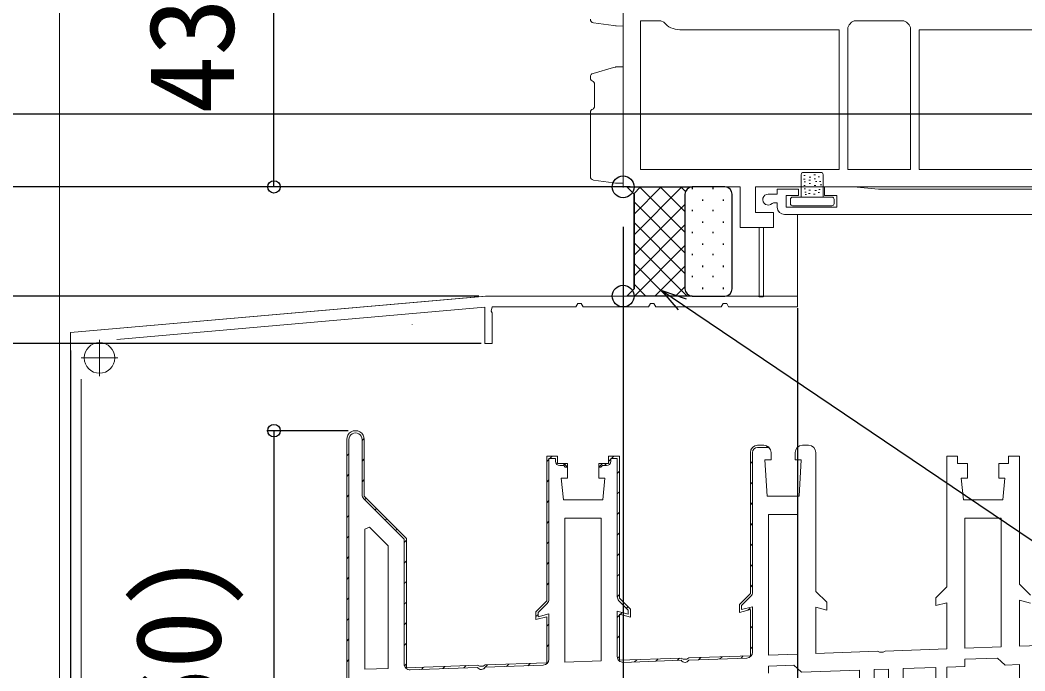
# Model space of a CAD drawing. Units: millimetres, scale not verified. Extents: x -700 to 700, y -1044 to 1038.
# Drawn here: x -569.4 to -431.2, y -812.6 to -723.2 of the extents above; entities that cross this region are included whole.
import ezdxf
from ezdxf.enums import TextEntityAlignment as Align

# ---------------------------------------------------------------- set-up
doc = ezdxf.new("R2010")
doc.units = ezdxf.units.MM
doc.header["$LTSCALE"] = 6
doc.header["$PDMODE"] = 32
doc.header["$PDSIZE"] = 3
for name, color, linetype, lineweight in [('0-2_YKK_11', 7, 'Continuous', 18), ('0-3_YKK_11E', 4, 'Continuous', 18), ('0-4_YKK_12', 2, 'Continuous', 18), ('0-5_YKK_13', 4, 'Continuous', 18)]:
    doc.layers.add(name, color=color, linetype=linetype, lineweight=lineweight)
doc.layers.add('0-7_YKK_D', color=6, linetype='Continuous')
doc.layers.add('0-9_YSS_K', color=3, linetype='Continuous')
doc.styles.add('ＭＳ ゴシック', font='')
doc.styles.get('ＭＳ ゴシック').set_extended_font_data('MS Gothic')

msp = doc.modelspace()

# ---------------------------------------------------------------- linework, layer by layer
at = {"layer": '0-2_YKK_11', "color": 211}
for p, q in [((-455.415, -723.779), (-455.591, -724.16)), ((-417.463, -749.868), (-464.291, -749.868))]:
    msp.add_line(p, q, dxfattribs=at)
at = {"layer": '0-2_YKK_11', "color": 30}
for p, q in [((-558.491, -772.068), (-558.491, -767.068)), ((-560.991, -769.568), (-555.991, -769.568)), ((-560.991, -772.505), (-560.991, -838.845))]:
    msp.add_line(p, q, dxfattribs=at)
at = {"layer": '0-2_YKK_11', "color": 211}
for points in [[(-408.991, -746.068), (-468.291, -746.068), (-468.291, -749.568), (-465.791, -749.568), (-465.791, -751.668), (-470.391, -751.668), (-470.391, -746.068), (-486.491, -746.068), (-486.491, -698.268)], [(-456.791, -743.668), (-484.091, -743.668), (-484.091, -723.268), (-481.284, -723.268), (-480.903, -723.444)], [(-455.591, -724.16), (-455.591, -743.668), (-446.991, -743.668), (-446.991, -724.16), (-447.168, -723.779)], [(-447.503, -723.444), (-447.884, -723.268), (-454.699, -723.268), (-455.08, -723.444)], [(-478.691, -724.468), (-456.791, -724.468), (-456.791, -743.668)], [(-466.541, -747.068), (-465.291, -747.068), (-465.291, -746.368), (-462.391, -746.368), (-462.391, -747.268), (-464.091, -747.268), (-464.091, -748.868), (-457.091, -748.868), (-457.091, -747.268), (-458.791, -747.268), (-458.791, -746.068), (-454.791, -746.068), (-451.362, -746.368), (-410.291, -746.368)], [(-465.291, -748.868), (-465.291, -748.268), (-465.807, -748.268), (-466.017, -748.353)]]:
    msp.add_lwpolyline(points, dxfattribs=at)
msp.add_lwpolyline([(-445.791, -724.468), (-445.791, -743.668), (-428.491, -743.668), (-428.491, -724.468)], close=True, dxfattribs=at)
at = {"layer": '0-2_YKK_11', "color": 30}
for points in [[(-562.491, -846.068), (-562.491, -766.068), (-505.341, -761.068), (-467.95, -761.068), (-467.766, -761.188), (-467.217, -761.188), (-467.033, -761.068), (-462.491, -761.068), (-462.491, -762.568), (-471.991, -762.568), (-472.246, -762.068), (-472.737, -762.068), (-472.991, -762.568), (-481.991, -762.568), (-482.246, -762.068), (-482.737, -762.068), (-482.991, -762.568), (-491.991, -762.568)], [(-491.991, -762.568), (-492.246, -762.068), (-492.737, -762.068), (-492.991, -762.568), (-504.491, -762.568), (-504.641, -763.127), (-504.491, -763.387), (-504.491, -767.568), (-505.491, -767.568), (-505.491, -762.587), (-556.118, -767.016)]]:
    msp.add_lwpolyline(points, dxfattribs=at)
at = {"layer": '0-2_YKK_11', "color": 211}
for centre, radius, start, end in [((-478.691, -721.568), 2.9, 220.32022, 270.00001), ((-457.291, -721.568), 2.9, 310.32022, 319.67978), ((-445.291, -721.568), 2.9, 220.32022, 229.67978), ((-466.541, -747.818), 0.75, 90.00002, 314.41533), ((-464.291, -748.868), 1, 180.00001, 269.99999)]:
    msp.add_arc(centre, radius, start, end, dxfattribs=at)
at = {"layer": '0-3_YKK_11E'}
for p, q in [((-522.391, -780.929), (-522.099, -780.636)), ((-524.491, -839.568), (-524.491, -780.768)), ((-522.391, -788.361), (-522.391, -780.768)), ((-467.991, -781.568), (-467.141, -781.568)), ((-467.991, -781.568), (-467.141, -781.568)), ((-466.427, -781.868), (-467.991, -781.868)), ((-466.762, -781.868), (-466.613, -781.719)), ((-461.841, -781.568), (-460.991, -781.568)), ((-524.491, -783.029), (-524.191, -782.729)), ((-496.558, -783.379), (-496.246, -783.068)), ((-488.083, -783.39), (-487.761, -783.068)), ((-468.991, -801.958), (-468.991, -782.568)), ((-468.691, -782.568), (-468.691, -801.751)), ((-522.391, -783.757), (-522.091, -783.457)), ((-496.991, -783.813), (-496.68, -783.502)), ((-494.718, -784.368), (-494.454, -784.104)), ((-489.061, -784.368), (-488.759, -784.066)), ((-488.493, -783.8), (-488.169, -783.476)), ((-468.991, -784.097), (-468.691, -783.797)), ((-524.491, -785.857), (-524.191, -785.557)), ((-487.291, -785.427), (-486.991, -785.127)), ((-522.391, -786.585), (-522.091, -786.285)), ((-496.991, -786.641), (-496.691, -786.341)), ((-468.991, -786.925), (-468.691, -786.625)), ((-524.491, -788.685), (-524.191, -788.385)), ((-522.031, -789.053), (-521.818, -788.841)), ((-487.291, -788.255), (-486.991, -787.955)), ((-520.616, -790.467), (-520.404, -790.255)), ((-496.991, -789.47), (-496.691, -789.17)), ((-468.991, -789.754), (-468.691, -789.454)), ((-524.491, -791.514), (-524.191, -791.214)), ((-519.202, -791.881), (-518.99, -791.669)), ((-487.291, -791.083), (-486.991, -790.783)), ((-517.788, -793.295), (-517.576, -793.083)), ((-496.991, -792.298), (-496.691, -791.998)), ((-468.991, -792.582), (-468.691, -792.282)), ((-524.491, -794.342), (-524.191, -794.042)), ((-487.291, -793.912), (-486.991, -793.612)), ((-516.591, -794.928), (-516.291, -794.628)), ((-496.991, -795.127), (-496.691, -794.827)), ((-468.991, -795.411), (-468.691, -795.111)), ((-524.491, -797.171), (-524.191, -796.871)), ((-487.291, -796.74), (-486.991, -796.44)), ((-516.591, -797.756), (-516.291, -797.456)), ((-496.991, -797.955), (-496.691, -797.655)), ((-468.991, -798.239), (-468.691, -797.939)), ((-524.491, -799.999), (-524.191, -799.699)), ((-487.291, -799.569), (-486.991, -799.269)), ((-516.591, -800.584), (-516.291, -800.284)), ((-496.991, -800.783), (-496.691, -800.483)), ((-468.991, -801.068), (-468.691, -800.768)), ((-524.491, -802.828), (-524.191, -802.528)), ((-487.291, -802.397), (-486.991, -802.097)), ((-516.591, -803.413), (-516.291, -803.113)), ((-486.035, -803.969), (-485.823, -803.757)), ((-469.333, -804.237), (-469.029, -803.934)), ((-524.491, -805.656), (-524.191, -805.356)), ((-498.491, -805.112), (-498.191, -804.812)), ((-487.291, -805.225), (-486.628, -804.562)), ((-516.591, -806.241), (-516.291, -805.941)), ((-496.991, -806.44), (-496.691, -806.14)), ((-468.991, -806.724), (-468.691, -806.424)), ((-524.491, -808.484), (-524.191, -808.184)), ((-487.291, -808.054), (-486.991, -807.754)), ((-516.591, -809.07), (-516.291, -808.77)), ((-496.991, -809.269), (-496.691, -808.969)), ((-468.991, -809.553), (-468.691, -809.253)), ((-524.491, -811.313), (-524.191, -811.013)), ((-487.253, -810.844), (-486.991, -810.582)), ((-484.926, -811.345), (-484.615, -811.034)), ((-481.995, -811.243), (-481.684, -810.931)), ((-479.064, -811.14), (-478.753, -810.829)), ((-469.464, -810.805), (-477.462, -811.084)), ((-476.133, -811.038), (-475.822, -810.727)), ((-473.203, -810.936), (-472.891, -810.624)), ((-470.272, -810.833), (-469.961, -810.522)), ((-516.555, -811.861), (-516.291, -811.598)), ((-506.5, -812.098), (-515.764, -812.422)), ((-514.233, -812.368), (-513.922, -812.057)), ((-511.303, -812.266), (-510.991, -811.955)), ((-508.372, -812.164), (-508.061, -811.853)), ((-505.66, -812.281), (-505.491, -812.111)), ((-497.464, -811.783), (-505.462, -812.062)), ((-505.441, -812.061), (-505.13, -811.75)), ((-502.51, -811.959), (-502.199, -811.648)), ((-499.579, -811.857), (-499.268, -811.546)), ((-478.5, -811.121), (-486.464, -811.399))]:
    msp.add_line(p, q, dxfattribs=at)
for points in [[(-450.791, -855.418), (-450.791, -836.568), (-505.491, -836.568), (-505.491, -838.568), (-502.991, -838.568), (-502.991, -840.568), (-507.491, -840.568), (-507.491, -836.568), (-521.991, -836.568), (-521.991, -839.568), (-524.491, -839.568), (-524.491, -780.768)], [(-524.191, -780.768), (-524.191, -839.268), (-522.291, -839.268), (-522.291, -837.068)], [(-522.091, -780.768), (-522.091, -788.568), (-516.291, -794.368), (-516.291, -812.14), (-506.511, -811.798), (-506.246, -811.939), (-505.727, -811.921), (-505.472, -811.762), (-496.991, -811.466), (-496.991, -805.126), (-498.491, -805.528), (-498.491, -804.438), (-496.991, -802.938), (-496.991, -783.068), (-495.491, -783.068), (-495.491, -784.068), (-494.141, -784.068), (-494.141, -786.068), (-494.991, -786.068), (-494.691, -789.068), (-489.291, -789.068), (-488.991, -786.068), (-489.841, -786.068), (-489.841, -784.068), (-488.491, -784.068), (-488.491, -783.068), (-486.991, -783.068), (-486.991, -802.588), (-485.491, -804.088), (-485.491, -805.178), (-486.991, -804.776), (-486.991, -811.117), (-478.511, -810.821), (-478.246, -810.962), (-477.727, -810.943), (-477.472, -810.784), (-468.991, -810.488), (-468.991, -804.146), (-470.491, -804.548), (-470.491, -803.458)], [(-522.091, -780.768), (-522.091, -788.568), (-516.291, -794.368), (-516.291, -812.14), (-506.511, -811.798), (-506.246, -811.939), (-505.727, -811.921), (-505.472, -811.762), (-496.991, -811.466), (-496.991, -805.126), (-498.491, -805.528), (-498.491, -804.438), (-496.991, -802.938), (-496.991, -783.068), (-495.491, -783.068), (-495.491, -784.068), (-494.641, -784.068), (-494.141, -784.568), (-494.441, -784.568), (-494.641, -784.368), (-495.191, -784.368)], [(-495.791, -783.768), (-495.791, -783.368), (-496.691, -783.368), (-496.691, -802.731)], [(-488.791, -784.368), (-489.341, -784.368), (-489.541, -784.568), (-489.841, -784.568), (-489.341, -784.068), (-488.491, -784.068), (-488.491, -783.068), (-486.991, -783.068), (-486.991, -802.588), (-485.491, -804.088), (-485.491, -805.178), (-486.991, -804.776), (-486.991, -811.117), (-478.511, -810.821), (-478.246, -810.962), (-477.727, -810.943), (-477.472, -810.784), (-468.991, -810.488), (-468.991, -804.146), (-470.491, -804.548), (-470.491, -803.458), (-468.991, -801.958)], [(-487.291, -802.381), (-487.291, -783.368), (-488.191, -783.368), (-488.191, -783.768)], [(-470.491, -803.458), (-468.991, -801.958), (-468.991, -782.568)], [(-466.141, -782.568), (-466.141, -783.568), (-466.991, -783.568), (-466.691, -788.568), (-462.291, -788.568), (-461.991, -783.568), (-462.841, -783.568), (-462.841, -782.568)], [(-459.991, -782.568), (-459.991, -801.642), (-458.491, -803.142), (-458.491, -804.232), (-459.991, -803.83), (-459.991, -810.174), (-451.511, -809.878), (-451.246, -810.019), (-450.727, -810.001), (-450.472, -809.842), (-441.991, -809.545), (-441.991, -803.2), (-443.491, -803.602), (-443.491, -802.512), (-441.991, -801.012), (-441.991, -783.068), (-440.491, -783.068), (-440.491, -784.068), (-439.141, -784.068), (-439.141, -786.068), (-439.991, -786.068), (-439.691, -789.068), (-434.291, -789.068), (-433.991, -786.068), (-434.841, -786.068), (-434.841, -784.068), (-433.491, -784.068), (-433.491, -783.068), (-431.991, -783.068), (-431.991, -800.668), (-430.491, -802.168)], [(-516.591, -811.622), (-516.591, -794.492), (-522.157, -788.926)], [(-468.926, -802.316), (-470.191, -803.582), (-470.191, -804.157), (-468.691, -803.755), (-468.691, -810.005)], [(-496.926, -803.296), (-498.191, -804.562), (-498.191, -805.137), (-496.691, -804.735), (-496.691, -810.983)], [(-487.291, -810.599), (-487.291, -804.385), (-485.791, -804.787), (-485.791, -804.212), (-487.057, -802.946)], [(-430.491, -803.258), (-431.991, -802.856), (-431.991, -809.196), (-413.991, -808.568)], [(-435.891, -820.068), (-431.991, -820.068), (-431.991, -811.698), (-433.975, -811.767), (-434.492, -811.285), (-435.009, -810.802), (-439.491, -810.959), (-439.491, -811.96), (-441.991, -812.047)], [(-453.991, -813.626), (-453.991, -812.466), (-461.975, -812.745), (-462.492, -812.263), (-463.009, -811.78), (-466.491, -811.902), (-466.491, -812.902)], [(-449.991, -815.358), (-449.991, -812.326), (-451.991, -812.396), (-451.991, -815.358)], [(-443.491, -824.068), (-443.491, -812.099), (-447.991, -812.256), (-447.991, -813.626)], [(-441.991, -812.047), (-441.991, -824.068), (-437.891, -824.068), (-437.891, -822.068)]]:
    msp.add_lwpolyline(points, dxfattribs=at)
for points in [[(-494.491, -811.379), (-494.491, -791.568), (-489.491, -791.568), (-489.491, -811.204)], [(-466.491, -810.401), (-466.491, -791.068), (-462.491, -791.068), (-462.491, -810.261)], [(-439.491, -809.458), (-439.491, -791.568), (-434.491, -791.568), (-434.491, -809.284)], [(-521.991, -812.339), (-521.991, -793.076), (-521.374, -792.82), (-518.791, -795.403), (-518.791, -812.227)]]:
    msp.add_lwpolyline(points, close=True, dxfattribs=at)
for centre, radius, start, end in [((-523.291, -780.768), 1.2, 359.99999, 180.00001), ((-523.291, -780.768), 1.2, 359.99999, 180.00001), ((-523.291, -780.768), 0.9, 359.99999, 180.00001), ((-467.991, -782.568), 1, 90.00001, 179.99999), ((-467.991, -782.568), 1, 90.00001, 179.99999), ((-467.991, -782.568), 0.7, 90.00001, 179.99999), ((-467.141, -782.568), 1, 0.00001, 89.99999), ((-467.141, -782.568), 1, 44.42697, 89.99998), ((-461.841, -782.568), 1, 90.00001, 179.99999), ((-460.991, -782.568), 1, 0.00001, 89.99999), ((-495.191, -783.768), 0.6, 180.00001, 269.99999), ((-488.791, -783.768), 0.6, 270.00001, 359.99999), ((-521.591, -788.361), 0.8, 179.99993, 224.99993), ((-497.491, -802.731), 0.8, 315.00025, 0.00024), ((-486.491, -802.381), 0.8, 179.99976, 224.99975), ((-469.491, -801.751), 0.8, 314.99999, 359.99998), ((-497.491, -810.983), 0.8, 271.99998, 360), ((-486.491, -810.599), 0.8, 180, 272), ((-469.491, -810.005), 0.8, 271.99998, 360), ((-515.791, -811.622), 0.8, 180, 272), ((-505.991, -811.78), 0.6, 212.00002, 332.00002), ((-477.991, -810.803), 0.6, 212.00002, 332.00002)]:
    msp.add_arc(centre, radius, start, end, dxfattribs=at)
at = {"layer": '0-4_YKK_12'}
for p, q in [((-563.991, -266.068), (-563.991, -846.067)), ((-462.491, -749.868), (-462.491, -761.068)), ((-467.791, -751.668), (-467.791, -761.068)), ((-467.191, -751.668), (-467.191, -761.068)), ((-562.491, -766.068), (-505.391, -761.068)), ((-505.391, -761.068), (-462.491, -761.068)), ((-515.491, -764.956), (-515.491, -764.952)), ((-562.491, -846.068), (-562.491, -766.068))]:
    msp.add_line(p, q, dxfattribs=at)
msp.add_circle((-558.491, -769.568), 2.1, dxfattribs=at)
at = {"layer": '0-5_YKK_13'}
for p, q in [((-486.491, -722.468), (-486.491, -723.968)), ((-487.811, -723.906), (-490.56, -723.527)), ((-487.521, -723.946), (-487.811, -723.906)), ((-486.491, -723.968), (-487.461, -723.951)), ((-490.627, -730.465), (-487.809, -729.674)), ((-487.809, -729.674), (-487.553, -729.602)), ((-490.991, -731.078), (-490.991, -730.947)), ((-490.406, -732.068), (-490.406, -734.849)), ((-490.991, -744.632), (-490.991, -735.845)), ((-490.629, -735.364), (-490.587, -735.352)), ((-486.491, -744.068), (-486.491, -745.568)), ((-461.991, -744.368), (-461.991, -747.468)), ((-461.691, -744.068), (-459.291, -744.068)), ((-461.656, -744.51), (-461.456, -744.51)), ((-460.898, -744.711), (-460.698, -744.711)), ((-460.252, -744.399), (-460.052, -744.399)), ((-459.673, -744.666), (-459.473, -744.666)), ((-458.991, -744.368), (-458.991, -747.468)), ((-487.811, -745.506), (-490.56, -745.127)), ((-487.521, -745.546), (-487.811, -745.506)), ((-486.491, -745.568), (-487.461, -745.551)), ((-461.679, -745), (-461.479, -745)), ((-461.634, -745.87), (-461.434, -745.87)), ((-461.589, -745.357), (-461.389, -745.357)), ((-460.943, -745.156), (-460.743, -745.156)), ((-460.921, -745.602), (-460.721, -745.602)), ((-460.921, -746.07), (-460.721, -746.07)), ((-460.23, -744.978), (-460.03, -744.978)), ((-460.207, -745.87), (-460.007, -745.87)), ((-460.051, -745.335), (-459.851, -745.335)), ((-459.494, -745.335), (-459.294, -745.335)), ((-459.383, -745.781), (-459.183, -745.781)), ((-457.791, -747.468), (-463.191, -747.468)), ((-461.589, -746.315), (-461.389, -746.315)), ((-461.523, -746.784), (-461.323, -746.784)), ((-461.456, -747.096), (-461.256, -747.096)), ((-460.988, -746.984), (-460.788, -746.984)), ((-460.943, -746.538), (-460.743, -746.538)), ((-460.297, -747.051), (-460.097, -747.051)), ((-460.118, -746.583), (-459.918, -746.583)), ((-459.673, -746.828), (-459.473, -746.828)), ((-459.583, -746.405), (-459.383, -746.405)), ((-463.491, -747.768), (-463.491, -748.368)), ((-463.191, -748.668), (-457.791, -748.668)), ((-457.491, -748.368), (-457.491, -747.768))]:
    msp.add_line(p, q, dxfattribs=at)
msp.add_lwpolyline([(-487.427, -729.584), (-486.491, -729.568), (-486.491, -731.067)], dxfattribs=at)
for centre, radius, start, end in [((-490.491, -723.032), 0.5, 180, 262.15041), ((-487.453, -723.451), 0.5, 262.15041, 269), ((-490.491, -730.947), 0.5, 105.68026, 180), ((-487.418, -730.084), 0.5, 91, 105.68026), ((-490.491, -731.078), 0.5, 180, 258.04071), ((-490.986, -732.001), 0.584, 353.42561, 47.95634), ((-491.054, -734.894), 0.65, 314.79991, 3.92106), ((-490.491, -735.845), 0.5, 105.94474, 180), ((-490.491, -744.632), 0.5, 180, 262.15041), ((-461.691, -744.368), 0.3, 90, 180), ((-459.291, -744.368), 0.3, 0, 90), ((-487.453, -745.051), 0.5, 262.15041, 269), ((-463.191, -747.768), 0.3, 90, 180), ((-457.791, -747.768), 0.3, 0, 90), ((-463.191, -748.368), 0.3, 180, 270), ((-457.791, -748.368), 0.3, 270, 0)]:
    msp.add_arc(centre, radius, start, end, dxfattribs=at)
at = {"layer": '0-7_YKK_D'}
for p, q in [((-534.5, -746.068), (-534.5, -703.068)), ((-406.991, -736.068), (-594.945, -736.068)), ((-486.5, -746.067), (-635.012, -746.016)), ((-486.5, -746.068), (-634.945, -746.068)), ((-485.5, -746.068), (-594.945, -746.068)), ((-494.169, -746.068), (-535.5, -746.068)), ((-486.491, -751.568), (-486.491, -987.068)), ((-486.491, -752.568), (-486.491, -987.068)), ((-506.328, -761.068), (-674.945, -761.068)), ((-506.328, -761.068), (-674.945, -761.068)), ((-506.33, -761.069), (-634.945, -761.069)), ((-462.491, -762.718), (-462.491, -927.068)), ((-462.491, -762.718), (-462.491, -957.068)), ((-505.991, -767.568), (-594.945, -767.568)), ((-562.491, -768.568), (-562.491, -957.068)), ((-524.291, -779.568), (-535.5, -779.568)), ((-534.5, -779.568), (-534.5, -839.568))]:
    msp.add_line(p, q, dxfattribs=at)
for points in [[(-478.856, -762.965), (-481.166, -760.308), (-477.837, -761.454)], [(-481.166, -760.308), (-478.347, -762.209), (-287.281, -891.068), (-173.197, -891.068)]]:
    msp.add_lwpolyline(points, dxfattribs=at)
for centre in [(-534.5, -746.068), (-534.5, -779.568)]:
    msp.add_circle(centre, 0.85, dxfattribs=at)
at = {"layer": '0-9_YSS_K'}
for p, q in [((-485.991, -746.068), (-476.991, -746.068)), ((-485.034, -747.025), (-484.077, -746.068)), ((-484.991, -749.811), (-481.248, -746.068)), ((-484.991, -752.639), (-478.42, -746.068)), ((-484.215, -746.068), (-477.991, -752.291)), ((-481.386, -746.068), (-477.991, -749.462)), ((-478.558, -746.068), (-477.923, -746.703)), ((-472.491, -746.068), (-476.991, -746.068)), ((-477.991, -747.068), (-477.991, -760.068)), ((-477.991, -747.068), (-477.991, -760.068)), ((-476.99, -746.173), (-476.99, -746.373)), ((-474.16, -746.173), (-474.16, -746.373)), ((-471.491, -760.068), (-471.491, -747.068)), ((-484.991, -748.119), (-477.991, -755.119)), ((-484.991, -755.468), (-477.991, -748.468)), ((-475.575, -747.788), (-475.575, -747.988)), ((-472.745, -747.788), (-472.745, -747.988)), ((-476.99, -749.203), (-476.99, -749.403)), ((-474.16, -749.203), (-474.16, -749.403)), ((-484.991, -750.948), (-477.991, -757.948)), ((-484.991, -758.296), (-477.991, -751.296)), ((-475.575, -750.818), (-475.575, -751.018)), ((-472.745, -750.818), (-472.745, -751.018)), ((-476.99, -752.233), (-476.99, -752.433)), ((-474.16, -752.233), (-474.16, -752.433)), ((-484.991, -753.776), (-477.7, -761.068)), ((-484.934, -761.068), (-477.991, -754.125)), ((-475.575, -753.848), (-475.575, -754.048)), ((-472.745, -753.848), (-472.745, -754.048)), ((-476.99, -755.263), (-476.99, -755.463)), ((-474.16, -755.263), (-474.16, -755.463)), ((-484.991, -756.604), (-480.528, -761.068)), ((-482.106, -761.068), (-477.991, -756.953)), ((-475.575, -756.878), (-475.575, -757.078)), ((-472.745, -756.878), (-472.745, -757.078)), ((-476.99, -758.293), (-476.99, -758.493)), ((-474.16, -758.293), (-474.16, -758.493)), ((-484.991, -759.433), (-483.357, -761.068)), ((-479.278, -761.068), (-477.991, -759.782)), ((-475.575, -759.908), (-475.575, -760.108)), ((-472.745, -759.908), (-472.745, -760.108)), ((-476.991, -761.068), (-472.491, -761.068))]:
    msp.add_line(p, q, dxfattribs=at)
msp.add_lwpolyline([(-476.991, -761.068), (-485.991, -761.068), (-484.991, -760.068), (-484.991, -747.068), (-485.991, -746.068), (-484.991, -747.068), (-484.991, -760.068), (-485.991, -761.068)], dxfattribs=at)
for centre, start, end in [((-476.991, -747.068), 90, 180), ((-476.991, -747.068), 90, 180), ((-472.491, -747.068), 0, 90), ((-476.991, -760.068), 180, 270), ((-476.991, -760.068), 180, 270), ((-472.491, -760.068), 270, 0)]:
    msp.add_arc(centre, 1, start, end, dxfattribs=at)
for p in [(-486.491, -746.068), (-486.491, -761.068)]:
    msp.add_point(p, dxfattribs=at)

# ---------------------------------------------------------------- texts
at = {"layer": '0-7_YKK_D', "style": 'ＭＳ ゴシック'}
for s, p in [('43', (-536.5, -736.022)), ('(60)', (-538.318, -828.249))]:
    msp.add_text(s, height=11.73, rotation=90, dxfattribs=at).set_placement(p, align=Align.BOTTOM_LEFT)

doc.saveas('drawing.dxf')
